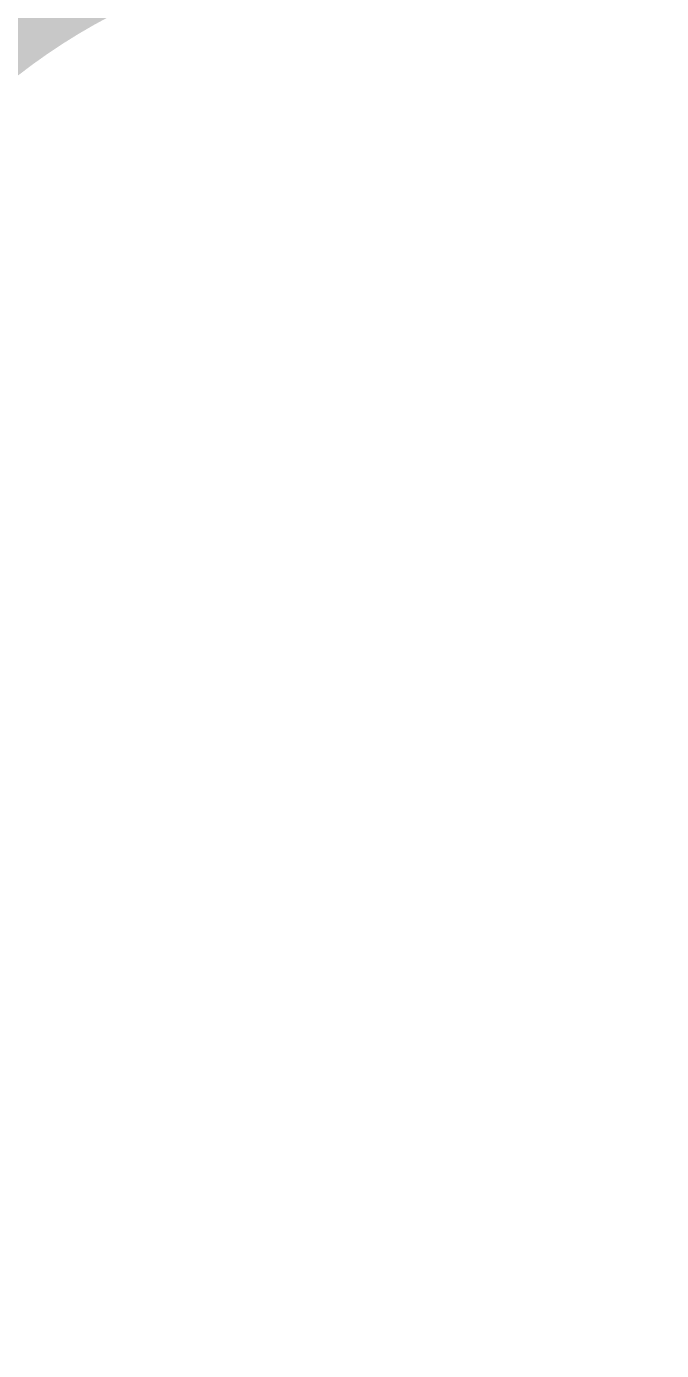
# Model space of a CAD drawing. Header units: millimetres. Extents: x -176651 to 424033, y -469666 to 486614.
# Drawn here: x 228752.8 to 228965, y 89898.7 to 90340.6 of the extents above; entities that cross this region are included whole.
import ezdxf
from ezdxf import colors
from ezdxf.entities.mleader import LeaderData, LeaderLine
from ezdxf.math import Vec2, Vec3

# ---------------------------------------------------------------- set-up
doc = ezdxf.new("R2010")
doc.units = ezdxf.units.MM
for name, color, linetype in [('1625_West Villa$0$ad-Furniture', 8, 'Continuous'), ('1625_West Villa$0$ad-Text main', 8, 'Continuous'), ('Site Levels$0$ad-Lvl-Entance road', 4, 'Continuous'), ('Site Levels$0$ad-Lvl-Plinth', 30, 'Continuous')]:
    doc.layers.add(name, color=color, linetype=linetype)
doc.layers.add('1625_West Villa$0$ad-Landscape', color=8, linetype='Continuous', lineweight=35)
doc.styles.add('1625_West Villa$0$Standard', font='calibril.ttf')
doc.styles.add('Site Levels$0$Sections_The woods Site plan_Entrances$0$Standard', font='arial.ttf')
doc.styles.add('Site Levels$0$Standard', font='arial.ttf')

# ---------------------------------------------------------------- blocks, each defined once
blk = doc.blocks.new('1625_West Villa$0$A$C279134A6')
at = {"layer": '1625_West Villa$0$ad-Landscape', "linetype": 'Continuous'}
blk.add_line((734.74, 473.8), (789.53, 447.04), dxfattribs=at)
for points in [[(776.63, 506.83), (775.8, 505.65), (775.15, 504.65), (774.66, 503.78), (774.3, 503.05), (774.06, 502.41), (773.92, 501.85), (773.85, 501.35), (773.84, 500.88), (773.87, 500.43), (773.94, 499.99), (774.08, 499.55), (774.29, 499.11), (774.58, 498.66), (774.97, 498.2), (775.47, 497.72), (776.08, 497.22), (776.83, 496.69), (777.76, 496.12), (778.93, 495.48), (780.37, 494.76), (782.15, 493.92), (784.3, 492.96), (786.89, 491.85), (789.95, 490.57)], [(776.63, 506.83), (777.16, 506.96), (777.69, 507.09), (778.2, 507.21), (778.71, 507.3), (779.21, 507.38), (779.7, 507.43), (780.17, 507.46), (780.64, 507.45), (781.09, 507.4), (781.53, 507.31), (781.96, 507.16), (782.4, 506.93), (782.84, 506.63), (783.28, 506.22), (783.74, 505.71), (784.22, 505.08), (784.72, 504.31), (785.25, 503.35), (785.83, 502.15), (786.48, 500.65), (787.2, 498.8), (788.01, 496.54), (788.92, 493.81), (789.95, 490.57)], [(793.62, 375.77), (792.79, 374.6), (792.14, 373.59), (791.65, 372.73), (791.29, 372), (791.05, 371.36), (790.91, 370.8), (790.84, 370.3), (790.83, 369.83), (790.86, 369.38), (790.93, 368.94), (791.07, 368.5), (791.28, 368.05), (791.57, 367.6), (791.96, 367.14), (792.45, 366.67), (793.07, 366.17), (793.82, 365.64), (794.75, 365.07), (795.92, 364.43), (797.36, 363.71), (799.14, 362.87), (801.29, 361.91), (803.87, 360.8), (806.94, 359.52)], [(793.62, 375.77), (794.15, 375.91), (794.67, 376.04), (795.19, 376.16), (795.7, 376.25), (796.2, 376.33), (796.69, 376.38), (797.16, 376.4), (797.62, 376.4), (798.07, 376.35), (798.51, 376.26), (798.95, 376.11), (799.39, 375.88), (799.82, 375.57), (800.27, 375.17), (800.73, 374.66), (801.21, 374.03), (801.71, 373.26), (802.24, 372.3), (802.82, 371.1), (803.47, 369.6), (804.19, 367.75), (805, 365.49), (805.91, 362.76), (806.94, 359.52)], [(760.24, 294.2), (763.3, 292.92)], [(760.55, 301.15), (761.36, 298.89), (762.27, 296.17), (763.3, 292.92)]]:
    blk.add_lwpolyline(points, dxfattribs=at)
for centre, radius, start, end in [((653.72, 417.08), 155.43, 30.80412, 96.68563), ((935.31, 1480.23), 1020.98, 250.94432, 261.65172), ((1065.05, 665.67), 464.83, 211.6227, 231.10353), ((747.47, 706.98), 295.58, 254.65268, 277.94044), ((807.6, 460.44), 89.05, 216.61054, 255.04548)]:
    blk.add_arc(centre, radius, start, end, dxfattribs=at)
blk = doc.blocks.new('1625_West Villa$0$zw$DAD3')
at = {"transparency": 33554610}
h = blk.add_hatch(dxfattribs=at)
h.set_pattern_fill('DOTS', color=35, scale=20, angle=360)
h.set_pattern_definition([(360, (-800139.518, 271344.397), (15.875, 31.75), [0, -31.75])])
h.paths.add_polyline_path([(450, -2530), (2915, -2530), (2915, -450), (450, -450)])
at = {"layer": '1625_West Villa$0$ad-Landscape', "xscale": -0.5272785422807036, "yscale": 0.5272785422807036, "zscale": 0.5272785422807036, "rotation": 180}
blk.add_blockref('1625_West Villa$0$A$C279134A6', (1999.14, -1138.35), dxfattribs=at)
at = {"layer": '1625_West Villa$0$ad-Text main', "insert": (1759.1, -1302.07), "char_height": 150, "width": 1547.8425, "attachment_point": 5, "style": '1625_West Villa$0$Standard', "bg_fill": 2}
blk.add_mtext("13'-9'' x 12'-10''", dxfattribs=at)
blk = doc.blocks.new('1625_West Villa$0$zw$66EE')
at = {"layer": '1625_West Villa$0$ad-Furniture', "rotation": 359.9999999999997}
blk.add_blockref('1625_West Villa$0$zw$DAD3', (3610, 8185), dxfattribs=at)
blk = doc.blocks.new('1625_West Villa')
at = {"layer": '1625_West Villa$0$ad-Furniture'}
blk.add_blockref('1625_West Villa$0$zw$66EE', (0, 0), dxfattribs=at)
blk = doc.blocks.new("All Plot's Villa Plans")
at = {"ltscale": 5}
blk.add_blockref('1625_West Villa', (222742.28, 83354.9), dxfattribs=at)
blk = doc.blocks.new('Site Levels$0$zw$63CD')
at = {"layer": 'Site Levels$0$ad-Lvl-Plinth', "insert": (236117.3, -9580.67), "char_height": 1269.9849, "width": 5416.267, "attachment_point": 5, "style": 'Site Levels$0$Sections_The woods Site plan_Entrances$0$Standard', "bg_fill": 19, "box_fill_scale": 1.5, "bg_fill_color": 257, "bg_fill_transparency": 0}
blk.add_mtext('\\pxt4;498.32', dxfattribs=at)
blk = doc.blocks.new('Site Levels$0$zw$1B0B')
at = {"layer": 'Site Levels$0$ad-Lvl-Entance road'}
ml = blk.add_multileader_mtext('Standard', dxfattribs=at)
ml.set_content('{\\fArial|b1|i0|c0|p34;497.57}', color=256, style='Site Levels$0$Standard')
ml.set_leader_properties()
ml.build(insert=Vec2(0, 0))
ml.multileader.update_dxf_attribs({"has_text_frame": 1, "arrow_head_size": 1219.19, "scale": 12})
ctx = ml.context
ctx.base_point, ctx.scale, ctx.char_height, ctx.arrow_head_size, ctx.landing_gap_size, ctx.plane_origin = Vec3(215314.53, -9726.37), 12, 1219.1855, 1219.19, 609.59, Vec3(213475.25, -5006.15)
notes = []
notes.append((ctx, [(0, (1, 1, 0), (214469.55, -9726.37), (1, 0), 844.97, [(0, [(213475.25, -5006.15)], 0, [])])]))
ctx.mtext.insert, ctx.mtext.width, ctx.mtext.defined_height, ctx.mtext.flow_direction = Vec3(215924.12, -9105.97), 5138.4893, 1392.36, 5
ctx.mtext.has_bg_fill, ctx.mtext.bg_color, ctx.mtext.bg_scale_factor, ctx.mtext.bg_transparency, ctx.mtext.use_window_bg_color = 1, -1027028792, 1.5, 0, 1
for ctx, leaders in notes:
    for number, flags, end, landing, length, lines in leaders:
        leader = LeaderData()
        leader.index, (leader.has_last_leader_line, leader.has_dogleg_vector, leader.attachment_direction) = number, flags
        leader.last_leader_point, leader.dogleg_vector, leader.dogleg_length = Vec3(end), Vec3(landing), length
        for number, points, colour, breaks in lines:
            line = LeaderLine()
            line.index, line.vertices, line.color, line.breaks = number, Vec3.list(points), colors.encode_raw_color(colour), breaks
            leader.lines.append(line)
        ctx.leaders.append(leader)
blk = doc.blocks.new('Site Levels')
at = {"layer": 'Site Levels$0$ad-Lvl-Entance road', "ltscale": 5}
blk.add_blockref('Site Levels$0$zw$1B0B', (-5982.94, 99418.55), dxfattribs=at)
at = {"layer": 'Site Levels$0$ad-Lvl-Plinth', "ltscale": 5}
blk.add_blockref('Site Levels$0$zw$63CD', (-5982.94, 99418.55), dxfattribs=at)

msp = doc.modelspace()

# ---------------------------------------------------------------- block references
at = {"ltscale": 5}
msp.add_blockref("All Plot's Villa Plans", (0, 0), dxfattribs=at)

# ---------------------------------------------------------------- next in the draw order: block references
msp.add_blockref('Site Levels', (0, 0), dxfattribs=at)

doc.saveas('drawing.dxf')
